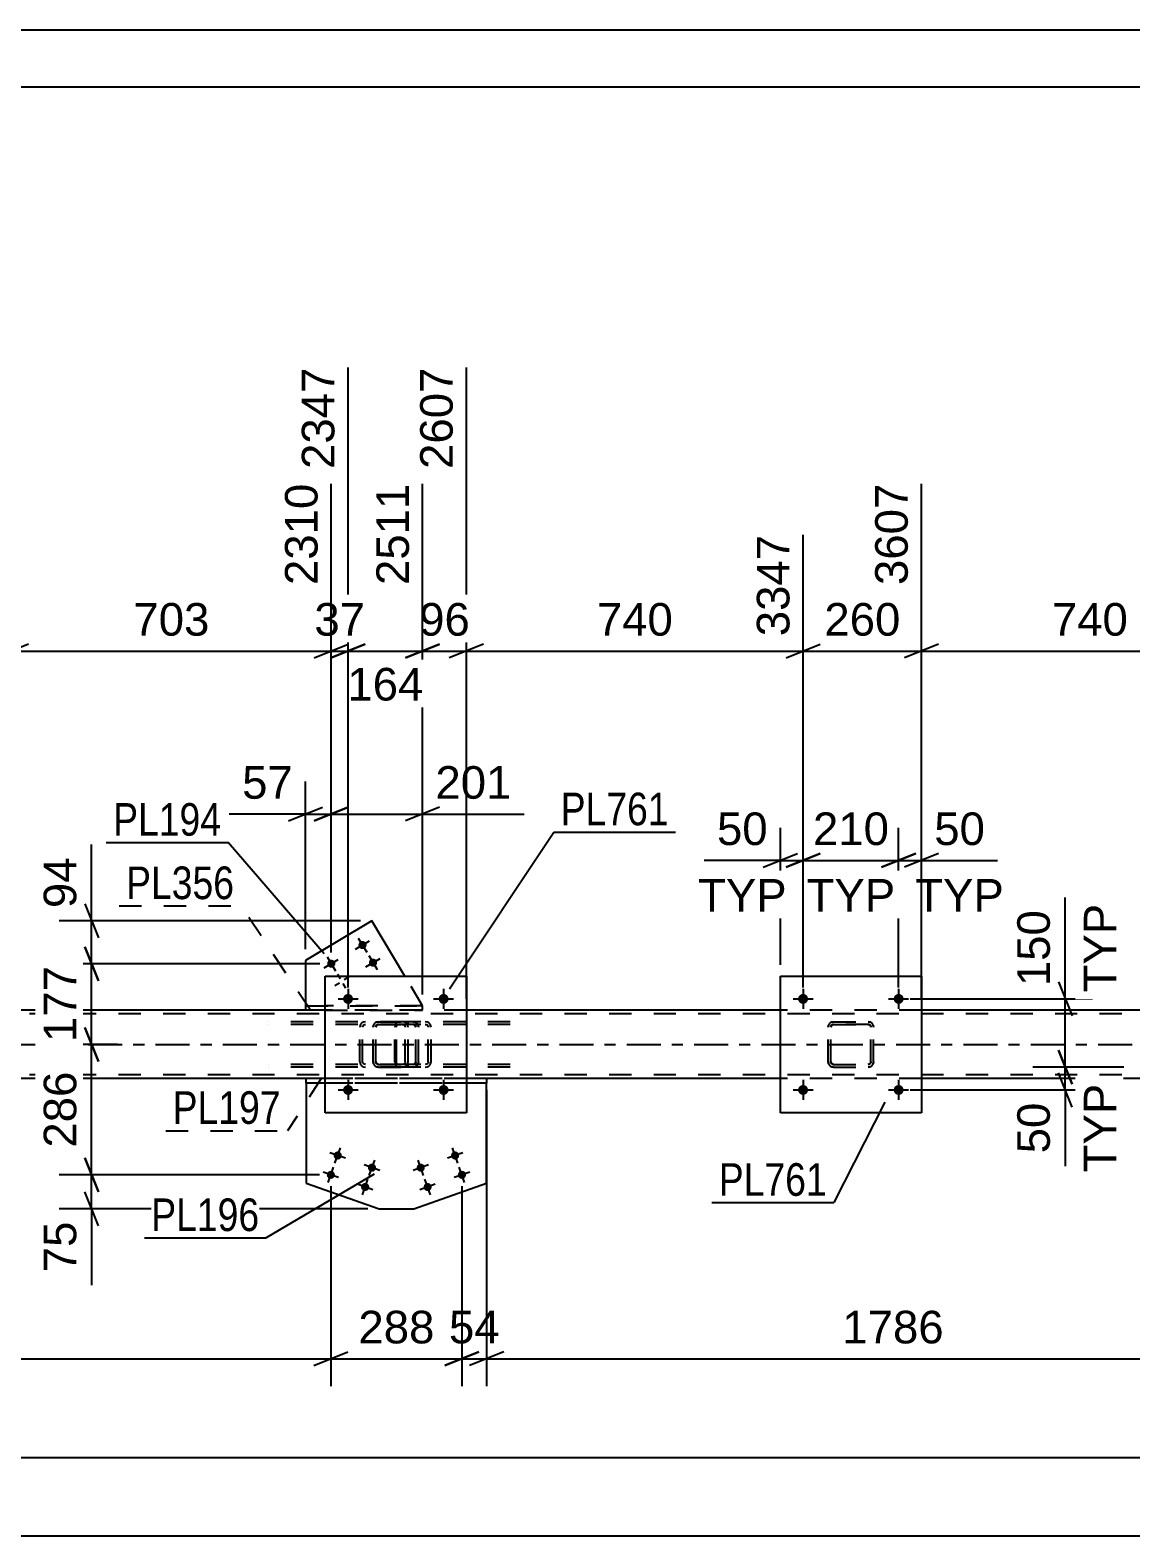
# Model space of a CAD drawing. Header units: millimetres. Extents: x 0 to 1189, y 0 to 841.
# Drawn here: x 193 to 289.7, y 708.7 to 841 of the extents above; entities that cross this region are included whole.
import ezdxf

# ---------------------------------------------------------------- set-up
doc = ezdxf.new("R2010")
doc.units = ezdxf.units.MM
doc.linetypes.add('DXK_LINE_DOT2', pattern=[3.9198, 1.9599, -1.9599])
doc.linetypes.add('DXK_LINE_DOT3', pattern=[5.9187, 2.979, -0.9799, 0.9799, -0.9799])
doc.styles.add('Arial', font='ARIAL.TTF', dxfattribs={"height": 0.2})
doc.styles.add('Arial Narrow', font='ARIALN.TTF', dxfattribs={"height": 0.2})

# ---------------------------------------------------------------- blocks, each defined once
blk = doc.blocks.new('Unknown-203770571-1117')
at = {"color": 5, "linetype": 'Continuous'}
for p, q in [((1189, 841), (0, 841)), ((1184, 836), (5, 836))]:
    blk.add_line(p, q, dxfattribs=at)
blk = doc.blocks.new('Part-203770571-5156 - 5147')
at = {"color": 2, "linetype": 'Continuous'}
for p, q in [((217.25, 748.47), (217.25, 739.69)), ((233.11, 739.69), (233.11, 748.47)), ((217.25, 739.69), (223.66, 737.42)), ((226.7, 737.42), (233.11, 739.69)), ((223.66, 737.42), (226.7, 737.42))]:
    blk.add_line(p, q, dxfattribs=at)
at = {"color": 7, "linetype": 'DXK_LINE_DOT2'}
blk.add_line((233.11, 748.47), (217.25, 748.47), dxfattribs=at)
blk = doc.blocks.new('Part-203770571-5161 - 5147')
at = {"color": 2, "linetype": 'Continuous'}
for p, q in [((217.25, 748.47), (217.25, 748.87)), ((218.93, 748.87), (217.25, 748.87)), ((218.93, 748.47), (217.25, 748.47)), ((233.11, 748.87), (231.33, 748.87)), ((233.11, 748.47), (231.33, 748.47)), ((233.11, 748.87), (233.11, 748.47))]:
    blk.add_line(p, q, dxfattribs=at)
at = {"color": 7, "linetype": 'DXK_LINE_DOT2'}
for p, q in [((231.33, 748.87), (218.93, 748.87)), ((231.33, 748.47), (218.93, 748.47))]:
    blk.add_line(p, q, dxfattribs=at)
blk = doc.blocks.new('Bolt-203770571-5162 - 5147')
at = {"linetype": 'Continuous'}
for points in [[(219.68, 742.23, -1), (220.36, 741.99, -1)], [(222.69, 741.16, -1), (223.37, 740.92, -1)], [(219.08, 740.53, -1), (219.75, 740.29, -1)], [(222.09, 739.46, -1), (222.77, 739.22, -1)]]:
    blk.add_hatch(color=1, dxfattribs=at).paths.add_polyline_path(points)
at = {"color": 1, "linetype": 'Continuous'}
for p, q in [((220.7, 741.87), (219.34, 742.35)), ((219.78, 741.43), (220.26, 742.78)), ((219.17, 739.73), (219.66, 741.09)), ((223.71, 740.8), (222.35, 741.28)), ((222.79, 740.36), (223.27, 741.71)), ((220.09, 740.17), (218.74, 740.65)), ((222.19, 738.66), (222.67, 740.02)), ((223.11, 739.1), (221.75, 739.58))]:
    blk.add_line(p, q, dxfattribs=at)
blk = doc.blocks.new('Part-203770571-5163 - 5147')
at = {"color": 7, "linetype": 'DXK_LINE_DOT2'}
for p, q in [((225.7, 753.87), (213.93, 753.87)), ((225.7, 753.63), (213.93, 753.63)), ((222, 753.57), (221.96, 753.39)), ((221.96, 750.35), (221.96, 753.39)), ((222.21, 753.39), (222.23, 753.48)), ((222.21, 750.35), (222.21, 753.39)), ((222.23, 753.48), (222.29, 753.56)), ((222.47, 753.87), (222.27, 753.83)), ((222.29, 753.56), (222.37, 753.61)), ((222.37, 753.61), (222.47, 753.63)), ((225.9, 753.83), (225.7, 753.87)), ((225.7, 753.63), (225.8, 753.61)), ((225.8, 753.61), (225.88, 753.56)), ((225.88, 753.56), (225.94, 753.48)), ((225.94, 753.48), (225.96, 753.39)), ((225.96, 750.35), (225.96, 753.39)), ((226.21, 753.39), (226.18, 753.57)), ((226.21, 750.35), (226.21, 753.39)), ((221.96, 750.35), (222, 750.17)), ((222.23, 750.26), (222.21, 750.35)), ((222.29, 750.18), (222.23, 750.26)), ((225.94, 750.26), (225.88, 750.18)), ((225.96, 750.35), (225.94, 750.26)), ((226.18, 750.17), (226.21, 750.35)), ((225.7, 750.11), (213.93, 750.11)), ((225.7, 749.87), (213.93, 749.87)), ((222.27, 749.91), (222.47, 749.87)), ((222.37, 750.13), (222.29, 750.18)), ((222.47, 750.11), (222.37, 750.13)), ((225.8, 750.13), (225.7, 750.11)), ((225.7, 749.87), (225.9, 749.91)), ((225.88, 750.18), (225.8, 750.13))]:
    blk.add_line(p, q, dxfattribs=at)
for centre, start, end in [((222.45, 753.37), 110.7583, 155.68), ((225.72, 753.37), 24.32, 69.2417), ((222.45, 750.37), 204.32, 249.2417), ((225.72, 750.37), 290.7583, 335.68)]:
    blk.add_arc(centre, 0.496, start, end, dxfattribs=at)
blk = doc.blocks.new('Part-203770571-5424 - 5147')
at = {"color": 7, "linetype": 'DXK_LINE_DOT2'}
for p, q in [((263.13, 753.39), (263.17, 753.57)), ((263.17, 753.57), (263.13, 753.39)), ((263.13, 750.35), (263.13, 753.39)), ((263.37, 753.39), (263.39, 753.48)), ((263.39, 753.48), (263.37, 753.39)), ((263.37, 750.35), (263.37, 753.39)), ((263.39, 753.48), (263.44, 753.56)), ((263.44, 753.56), (263.39, 753.48)), ((263.43, 753.83), (263.61, 753.87)), ((263.61, 753.87), (263.43, 753.83)), ((263.44, 753.56), (263.52, 753.61)), ((263.52, 753.61), (263.44, 753.56)), ((263.52, 753.61), (263.61, 753.63)), ((263.61, 753.63), (263.52, 753.61)), ((263.61, 753.87), (266.65, 753.87)), ((263.61, 753.87), (263.61, 753.87)), ((263.61, 753.87), (266.65, 753.87)), ((263.61, 753.63), (266.65, 753.63)), ((263.61, 753.63), (263.61, 753.63)), ((266.65, 753.63), (263.61, 753.63)), ((266.65, 753.87), (266.65, 753.87)), ((266.65, 753.87), (266.84, 753.83)), ((266.84, 753.83), (266.65, 753.87)), ((266.65, 753.63), (266.65, 753.63)), ((266.65, 753.63), (266.74, 753.61)), ((266.74, 753.61), (266.65, 753.63)), ((266.74, 753.61), (266.82, 753.56)), ((266.82, 753.56), (266.74, 753.61)), ((266.82, 753.56), (266.87, 753.48)), ((266.87, 753.48), (266.82, 753.56)), ((266.87, 753.48), (266.89, 753.39)), ((266.89, 753.39), (266.87, 753.48)), ((266.89, 750.35), (266.89, 753.39)), ((267.09, 753.57), (267.13, 753.39)), ((267.13, 753.39), (267.09, 753.57)), ((267.13, 750.35), (267.13, 753.39)), ((263.17, 750.17), (263.13, 750.35)), ((263.13, 750.35), (263.17, 750.16)), ((263.39, 750.26), (263.37, 750.35)), ((263.37, 750.35), (263.39, 750.26)), ((263.44, 750.18), (263.39, 750.26)), ((263.39, 750.26), (263.44, 750.18)), ((266.87, 750.26), (266.82, 750.18)), ((266.82, 750.18), (266.87, 750.26)), ((266.89, 750.35), (266.87, 750.26)), ((266.87, 750.26), (266.89, 750.35)), ((267.13, 750.35), (267.09, 750.17)), ((267.09, 750.16), (267.13, 750.35)), ((263.61, 749.87), (263.43, 749.91)), ((263.43, 749.9), (263.61, 749.87)), ((263.52, 750.13), (263.44, 750.18)), ((263.44, 750.18), (263.52, 750.13)), ((263.61, 750.11), (263.52, 750.13)), ((263.52, 750.13), (263.61, 750.11)), ((263.61, 750.11), (266.65, 750.11)), ((263.61, 750.11), (263.61, 750.11)), ((263.61, 750.11), (266.65, 750.11)), ((263.61, 749.87), (266.65, 749.87)), ((263.61, 749.87), (263.61, 749.87)), ((263.61, 749.87), (266.65, 749.87)), ((266.74, 750.13), (266.65, 750.11)), ((266.65, 750.11), (266.74, 750.13)), ((266.65, 750.11), (266.65, 750.11)), ((266.84, 749.91), (266.65, 749.87)), ((266.65, 749.87), (266.84, 749.9)), ((266.65, 749.87), (266.65, 749.87)), ((266.82, 750.18), (266.74, 750.13)), ((266.74, 750.13), (266.82, 750.18))]:
    blk.add_line(p, q, dxfattribs=at)
at = {"color": 7, "linetype": 'DXK_LINE_DOT3'}
blk.add_line((265.13, 751.87), (265.13, 751.87), dxfattribs=at)
at = {"color": 7, "linetype": 'DXK_LINE_DOT2'}
for centre, start, end in [((263.61, 753.39), 112.5, 157.5), ((263.61, 753.39), 112.5, 157.5), ((266.65, 753.39), 22.5, 67.5), ((266.65, 753.39), 22.5, 67.5), ((263.61, 750.35), 202.5, 247.5), ((263.61, 750.35), 202.5, 247.5), ((266.65, 750.35), 292.5, 337.5), ((266.65, 750.35), 292.5, 337.5)]:
    blk.add_arc(centre, 0.48, start, end, dxfattribs=at)
blk = doc.blocks.new('Part-203770571-5205 - 5147')
at = {"color": 2, "linetype": 'Continuous'}
for p, q in [((223.03, 762.73), (217.19, 759.24)), ((225.93, 757.87), (223.03, 762.73)), ((217.19, 759.24), (217.19, 755.27))]:
    blk.add_line(p, q, dxfattribs=at)
at = {"color": 7, "linetype": 'DXK_LINE_DOT2'}
for p, q in [((227.48, 755.27), (225.93, 757.87)), ((217.19, 755.27), (227.48, 755.27))]:
    blk.add_line(p, q, dxfattribs=at)
blk = doc.blocks.new('Bolt-203770571-5331 - 5147')
at = {"linetype": 'Continuous'}
for points in [[(221.37, 755.87, -1), (220.49, 755.87, -1)], [(229.77, 755.87, -1), (228.89, 755.87, -1)]]:
    blk.add_hatch(color=1, dxfattribs=at).paths.add_polyline_path(points)
at = {"color": 1, "linetype": 'Continuous'}
for p, q in [((220.05, 755.87), (221.81, 755.87)), ((220.93, 756.75), (220.93, 754.99)), ((228.45, 755.87), (230.21, 755.87)), ((229.33, 756.75), (229.33, 754.99))]:
    blk.add_line(p, q, dxfattribs=at)
blk = doc.blocks.new('Part-203770571-5346 - 5147')
at = {"color": 2, "linetype": 'Continuous'}
for p, q in [((217.19, 755.27), (217.19, 754.87)), ((217.19, 755.27), (218.93, 755.27)), ((218.93, 754.87), (217.19, 754.87))]:
    blk.add_line(p, q, dxfattribs=at)
at = {"color": 7, "linetype": 'DXK_LINE_DOT2'}
for p, q in [((227.48, 755.27), (218.93, 755.27)), ((218.93, 754.87), (227.48, 754.87)), ((227.48, 754.87), (227.48, 755.27))]:
    blk.add_line(p, q, dxfattribs=at)
blk = doc.blocks.new('Part-203770571-5360 - 5147')
at = {"color": 7, "linetype": 'DXK_LINE_DOT2'}
for p, q in [((225.07, 753.57), (225.05, 753.39)), ((225.05, 750.35), (225.05, 753.39)), ((225.13, 753.73), (225.07, 753.57)), ((225.21, 753.83), (225.13, 753.73)), ((225.18, 753.39), (225.19, 753.48)), ((225.18, 750.35), (225.18, 753.39)), ((225.19, 753.48), (225.22, 753.56)), ((225.32, 753.87), (225.21, 753.83)), ((225.22, 753.56), (225.27, 753.61)), ((225.27, 753.61), (225.32, 753.63)), ((235.17, 753.87), (225.32, 753.87)), ((235.17, 753.63), (225.32, 753.63)), ((226.21, 753.63), (226.21, 753.87)), ((227.92, 753.83), (227.72, 753.87)), ((227.72, 753.63), (227.82, 753.61)), ((227.82, 753.61), (227.9, 753.56)), ((227.9, 753.56), (227.96, 753.48)), ((227.96, 753.48), (227.98, 753.39)), ((227.98, 750.35), (227.98, 753.39)), ((228.23, 753.39), (228.19, 753.57)), ((228.23, 750.35), (228.23, 753.39)), ((225.05, 750.35), (225.07, 750.17)), ((225.19, 750.26), (225.18, 750.35)), ((225.22, 750.18), (225.19, 750.26)), ((227.96, 750.26), (227.9, 750.18)), ((227.98, 750.35), (227.96, 750.26)), ((228.19, 750.17), (228.23, 750.35)), ((225.07, 750.17), (225.13, 750.01)), ((225.13, 750.01), (225.21, 749.91)), ((225.21, 749.91), (225.32, 749.87)), ((225.27, 750.13), (225.22, 750.18)), ((225.32, 750.11), (225.27, 750.13)), ((235.17, 750.11), (225.32, 750.11)), ((235.17, 749.87), (225.32, 749.87)), ((226.21, 749.87), (226.21, 750.11)), ((227.82, 750.13), (227.72, 750.11)), ((227.72, 749.87), (227.92, 749.91)), ((227.9, 750.18), (227.82, 750.13))]:
    blk.add_line(p, q, dxfattribs=at)
for centre, start, end in [((227.74, 753.37), 23.8951, 68.8487), ((227.74, 750.37), 291.1513, 336.1049)]:
    blk.add_arc(centre, 0.492, start, end, dxfattribs=at)
blk = doc.blocks.new('Bolt-203770571-5364 - 5147')
at = {"linetype": 'Continuous'}
for points in [[(222.51, 760.79, -1), (221.89, 760.42, -1)], [(219.76, 759.15, -1), (219.14, 758.78, -1)], [(223.43, 759.24, -1), (222.81, 758.87, -1)]]:
    blk.add_hatch(color=1, dxfattribs=at).paths.add_polyline_path(points)
at = {"color": 1, "linetype": 'Continuous'}
for p, q in [((221.58, 760.23), (222.82, 760.97)), ((221.83, 761.22), (222.57, 759.99)), ((219.08, 759.58), (219.82, 758.34)), ((222.75, 759.68), (223.49, 758.44)), ((218.83, 758.59), (220.07, 759.33)), ((222.5, 758.69), (223.74, 759.43)), ((219.76, 757.05), (220.17, 757.29)), ((220.01, 758.04), (220.25, 757.62)), ((220.74, 756.8), (220.5, 757.21)), ((220.99, 757.79), (220.58, 757.54))]:
    blk.add_line(p, q, dxfattribs=at)
blk = doc.blocks.new('Bolt-203770571-5367 - 5147')
at = {"linetype": 'Continuous'}
for points in [[(261.37, 747.87, -1), (260.49, 747.87, -1)], [(269.77, 747.87, -1), (268.89, 747.87, -1)]]:
    blk.add_hatch(color=1, dxfattribs=at).paths.add_polyline_path(points)
at = {"color": 1, "linetype": 'Continuous'}
for p, q in [((260.05, 747.87), (261.81, 747.87)), ((260.93, 748.75), (260.93, 746.99)), ((268.45, 747.87), (270.21, 747.87)), ((269.33, 748.75), (269.33, 746.99))]:
    blk.add_line(p, q, dxfattribs=at)
blk = doc.blocks.new('Bolt-203770571-5368 - 5147')
at = {"linetype": 'Continuous'}
for points in [[(261.37, 755.87, -1), (260.49, 755.87, -1)], [(269.77, 755.87, -1), (268.89, 755.87, -1)]]:
    blk.add_hatch(color=1, dxfattribs=at).paths.add_polyline_path(points)
at = {"color": 1, "linetype": 'Continuous'}
for p, q in [((260.05, 755.87), (261.81, 755.87)), ((260.93, 756.75), (260.93, 754.99)), ((268.45, 755.87), (270.21, 755.87)), ((269.33, 756.75), (269.33, 754.99))]:
    blk.add_line(p, q, dxfattribs=at)
blk = doc.blocks.new('Bolt-203770571-5369 - 5147')
at = {"linetype": 'Continuous'}
for points in [[(221.37, 747.87, -1), (220.49, 747.87, -1)], [(229.77, 747.87, -1), (228.89, 747.87, -1)]]:
    blk.add_hatch(color=1, dxfattribs=at).paths.add_polyline_path(points)
at = {"color": 1, "linetype": 'Continuous'}
for p, q in [((220.05, 747.87), (221.81, 747.87)), ((220.93, 748.75), (220.93, 746.99)), ((228.45, 747.87), (230.21, 747.87)), ((229.33, 748.75), (229.33, 746.99))]:
    blk.add_line(p, q, dxfattribs=at)
blk = doc.blocks.new('Part-203770571-5416 - 5147')
at = {"color": 7, "linetype": 'DXK_LINE_DOT2'}
for p, q in [((759.33, 754.55), (127.06, 754.55)), ((231.33, 754.87), (217.19, 754.87)), ((271.33, 754.87), (258.93, 754.87)), ((759.33, 749.19), (127.06, 749.19)), ((233.11, 748.87), (217.25, 748.87)), ((271.33, 748.87), (258.93, 748.87))]:
    blk.add_line(p, q, dxfattribs=at)
at = {"color": 2, "linetype": 'Continuous'}
for p, q in [((217.19, 754.87), (191.33, 754.87)), ((258.93, 754.87), (231.33, 754.87)), ((298.93, 754.87), (271.33, 754.87)), ((217.25, 748.87), (191.33, 748.87)), ((258.93, 748.87), (233.11, 748.87)), ((298.93, 748.87), (271.33, 748.87))]:
    blk.add_line(p, q, dxfattribs=at)
at = {"color": 7, "linetype": 'DXK_LINE_DOT3'}
blk.add_line((127.06, 751.87), (759.33, 751.87), dxfattribs=at)
blk = doc.blocks.new('Part-203770571-5429 - 5147')
at = {"color": 2, "linetype": 'Continuous'}
for p, q in [((258.93, 745.87), (258.93, 757.87)), ((258.93, 757.87), (271.33, 757.87)), ((271.33, 757.87), (271.33, 745.87)), ((271.33, 745.87), (258.93, 745.87))]:
    blk.add_line(p, q, dxfattribs=at)
blk = doc.blocks.new('Part-203770571-5430 - 5147')
at = {"color": 7, "linetype": 'DXK_LINE_DOT2'}
for p, q in [((223.13, 753.39), (223.17, 753.57)), ((223.17, 753.57), (223.13, 753.39)), ((223.13, 750.35), (223.13, 753.39)), ((223.37, 753.39), (223.39, 753.48)), ((223.39, 753.48), (223.37, 753.39)), ((223.37, 750.35), (223.37, 753.39)), ((223.39, 753.48), (223.44, 753.56)), ((223.44, 753.56), (223.39, 753.48)), ((223.43, 753.83), (223.61, 753.87)), ((223.61, 753.87), (223.43, 753.83)), ((223.44, 753.56), (223.52, 753.61)), ((223.52, 753.61), (223.44, 753.56)), ((223.52, 753.61), (223.61, 753.63)), ((223.61, 753.63), (223.52, 753.61)), ((223.61, 753.87), (226.65, 753.87)), ((223.61, 753.87), (223.61, 753.87)), ((223.61, 753.87), (226.65, 753.87)), ((223.61, 753.63), (226.65, 753.63)), ((223.61, 753.63), (223.61, 753.63)), ((226.65, 753.63), (223.61, 753.63)), ((226.65, 753.87), (226.65, 753.87)), ((226.65, 753.87), (226.84, 753.83)), ((226.84, 753.83), (226.65, 753.87)), ((226.65, 753.63), (226.65, 753.63)), ((226.65, 753.63), (226.74, 753.61)), ((226.74, 753.61), (226.65, 753.63)), ((226.74, 753.61), (226.82, 753.56)), ((226.82, 753.56), (226.74, 753.61)), ((226.82, 753.56), (226.87, 753.48)), ((226.87, 753.48), (226.82, 753.56)), ((226.87, 753.48), (226.89, 753.39)), ((226.89, 753.39), (226.87, 753.48)), ((226.89, 750.35), (226.89, 753.39)), ((227.1, 753.57), (227.13, 753.39)), ((227.13, 753.39), (227.1, 753.57)), ((227.13, 750.35), (227.13, 753.39)), ((223.17, 750.17), (223.13, 750.35)), ((223.13, 750.35), (223.17, 750.16)), ((223.39, 750.26), (223.37, 750.35)), ((223.37, 750.35), (223.39, 750.26)), ((223.44, 750.18), (223.39, 750.26)), ((223.39, 750.26), (223.44, 750.18)), ((226.87, 750.26), (226.82, 750.18)), ((226.82, 750.18), (226.87, 750.26)), ((226.89, 750.35), (226.87, 750.26)), ((226.87, 750.26), (226.89, 750.35)), ((227.13, 750.35), (227.1, 750.17)), ((227.1, 750.16), (227.13, 750.35)), ((223.61, 749.87), (223.43, 749.91)), ((223.43, 749.9), (223.61, 749.87)), ((223.52, 750.13), (223.44, 750.18)), ((223.44, 750.18), (223.52, 750.13)), ((223.61, 750.11), (223.52, 750.13)), ((223.52, 750.13), (223.61, 750.11)), ((223.61, 750.11), (226.65, 750.11)), ((223.61, 750.11), (223.61, 750.11)), ((223.61, 750.11), (226.65, 750.11)), ((223.61, 749.87), (226.65, 749.87)), ((223.61, 749.87), (223.61, 749.87)), ((223.61, 749.87), (226.65, 749.87)), ((226.74, 750.13), (226.65, 750.11)), ((226.65, 750.11), (226.74, 750.13)), ((226.65, 750.11), (226.65, 750.11)), ((226.84, 749.91), (226.65, 749.87)), ((226.65, 749.87), (226.84, 749.9)), ((226.65, 749.87), (226.65, 749.87)), ((226.82, 750.18), (226.74, 750.13)), ((226.74, 750.13), (226.82, 750.18))]:
    blk.add_line(p, q, dxfattribs=at)
at = {"color": 7, "linetype": 'DXK_LINE_DOT3'}
blk.add_line((225.13, 751.87), (225.13, 751.87), dxfattribs=at)
at = {"color": 7, "linetype": 'DXK_LINE_DOT2'}
for centre, start, end in [((223.61, 753.39), 112.5, 157.5), ((223.61, 753.39), 112.5, 157.5), ((226.65, 753.39), 22.5, 67.5), ((226.65, 753.39), 22.5, 67.5), ((223.61, 750.35), 202.5, 247.5), ((223.61, 750.35), 202.5, 247.5), ((226.65, 750.35), 292.5, 337.5), ((226.65, 750.35), 292.5, 337.5)]:
    blk.add_arc(centre, 0.48, start, end, dxfattribs=at)
blk = doc.blocks.new('Part-203770571-5435 - 5147')
at = {"color": 2, "linetype": 'Continuous'}
for p, q in [((218.93, 745.87), (218.93, 757.87)), ((218.93, 757.87), (231.33, 757.87)), ((231.33, 757.87), (231.33, 745.87)), ((231.33, 745.87), (218.93, 745.87))]:
    blk.add_line(p, q, dxfattribs=at)
blk = doc.blocks.new('Bolt-203770571-5442 - 5147')
at = {"linetype": 'Continuous'}
for points in [[(230, 741.99, -1), (230.68, 742.23, -1)], [(226.98, 740.92, -1), (227.66, 741.16, -1)], [(227.59, 739.22, -1), (228.26, 739.46, -1)], [(230.6, 740.29, -1), (231.28, 740.53, -1)]]:
    blk.add_hatch(color=1, dxfattribs=at).paths.add_polyline_path(points)
at = {"color": 1, "linetype": 'Continuous'}
for p, q in [((231.02, 742.35), (229.66, 741.87)), ((230.58, 741.43), (230.1, 742.78)), ((228, 741.28), (226.64, 740.8)), ((227.56, 740.36), (227.08, 741.71)), ((231.18, 739.73), (230.7, 741.09)), ((228.17, 738.66), (227.68, 740.02)), ((231.62, 740.65), (230.26, 740.17)), ((228.6, 739.58), (227.25, 739.1))]:
    blk.add_line(p, q, dxfattribs=at)
blk = doc.blocks.new('StraightDimension-203770571-22085 - 5147')
at = {"color": 7, "linetype": 'Continuous'}
for p, q in [((271.33, 755.87), (271.33, 801.14)), ((260.93, 756.87), (260.93, 796.64)), ((259.43, 785.84), (262.43, 787.04)), ((260.93, 786.44), (271.33, 786.44)), ((272.83, 787.04), (269.83, 785.84))]:
    blk.add_line(p, q, dxfattribs=at)
at = {"color": 0}
blk.add_wipeout([(270.07, 787.19), (270.07, 791.39), (262.2, 791.39), (262.2, 787.19)], dxfattribs=at)
at = {"color": 3, "style": 'Arial'}
blk.add_text('260', height=2.865, dxfattribs=at).set_placement((262.8, 787.79))
at = {"color": 0, "linetype": 'Continuous'}
blk.add_wipeout([(270.73, 801.74), (266.53, 801.74), (266.53, 791.64), (270.73, 791.64)], dxfattribs=at)
at = {"color": 3, "linetype": 'Continuous', "style": 'Arial'}
blk.add_text('3607', height=2.865, rotation=90.0002, dxfattribs=at).set_placement((270.13, 792.24))
blk = doc.blocks.new('StraightDimension-203770571-39127 - 5147')
at = {"color": 7, "linetype": 'Continuous'}
for p, q in [((233.11, 747.87), (233.11, 721.85)), ((230.94, 739.41), (230.94, 721.85)), ((229.44, 723.65), (232.44, 724.85)), ((230.94, 724.25), (233.11, 724.25)), ((234.61, 724.85), (231.61, 723.65))]:
    blk.add_line(p, q, dxfattribs=at)
at = {"color": 0}
blk.add_wipeout([(234.85, 725), (234.85, 729.2), (229.2, 729.2), (229.2, 725)], dxfattribs=at)
at = {"color": 3, "style": 'Arial'}
blk.add_text('54', height=2.865, dxfattribs=at).set_placement((229.8, 725.6))
blk = doc.blocks.new('StraightDimension-203770571-22086 - 5147')
at = {"color": 7, "linetype": 'Continuous'}
for p, q in [((231.33, 755.87), (231.33, 811.34)), ((260.93, 756.87), (260.93, 796.64)), ((232.83, 787.04), (229.83, 785.84)), ((231.33, 786.44), (260.93, 786.44)), ((259.43, 785.84), (262.43, 787.04))]:
    blk.add_line(p, q, dxfattribs=at)
at = {"color": 0}
blk.add_wipeout([(250.07, 787.19), (250.07, 791.39), (242.2, 791.39), (242.2, 787.19)], dxfattribs=at)
at = {"color": 3, "style": 'Arial'}
blk.add_text('740', height=2.865, dxfattribs=at).set_placement((242.8, 787.79))
at = {"color": 0, "linetype": 'Continuous'}
blk.add_wipeout([(260.33, 797.24), (256.13, 797.24), (256.13, 787.14), (260.33, 787.14)], dxfattribs=at)
at = {"color": 3, "linetype": 'Continuous', "style": 'Arial'}
blk.add_text('3347', height=2.865, rotation=90.0002, dxfattribs=at).set_placement((259.73, 787.74))
blk = doc.blocks.new('StraightDimension-203770571-39621 - 5147')
at = {"color": 7, "linetype": 'Continuous'}
for p, q in [((197.79, 753.37), (198.99, 750.37)), ((200.66, 751.87), (195.54, 751.87)), ((198.39, 740.41), (198.39, 751.87)), ((198.99, 738.91), (197.79, 741.91)), ((218.42, 740.41), (195.54, 740.41))]:
    blk.add_line(p, q, dxfattribs=at)
at = {"color": 0}
blk.add_wipeout([(197.64, 750.07), (193.44, 750.07), (193.44, 742.2), (197.64, 742.2)], dxfattribs=at)
at = {"color": 3, "style": 'Arial'}
blk.add_text('286', height=2.865, rotation=90.0002, dxfattribs=at).set_placement((197.04, 742.8))
blk = doc.blocks.new('StraightDimension-203770571-5820 - 5147')
at = {"color": 7, "linetype": 'Continuous'}
for p, q in [((283.97, 755.87), (283.97, 764.79)), ((283.97, 755.87), (283.97, 764.79)), ((283.37, 757.37), (284.57, 754.37)), ((270.33, 755.87), (286.37, 755.87)), ((283.97, 749.87), (283.97, 755.87)), ((284.57, 748.37), (283.37, 751.37)), ((289.13, 749.87), (281.12, 749.87))]:
    blk.add_line(p, q, dxfattribs=at)
at = {"color": 0, "linetype": 'Continuous'}
blk.add_wipeout([(289.07, 764.82), (284.87, 764.82), (284.87, 755.84), (289.07, 755.84)], dxfattribs=at)
at = {"color": 0}
blk.add_wipeout([(283.22, 764.26), (279.02, 764.26), (279.02, 756.39), (283.22, 756.39)], dxfattribs=at)
at = {"color": 3, "style": 'Arial'}
blk.add_text('150', height=2.865, rotation=90.0002, dxfattribs=at).set_placement((282.62, 756.99))
at = {"color": 3, "linetype": 'Continuous', "style": 'Arial'}
blk.add_text('TYP', height=2.865, rotation=90.0002, dxfattribs=at).set_placement((288.47, 756.44))
blk = doc.blocks.new('StraightDimension-203770571-5860 - 5147')
at = {"color": 7, "linetype": 'Continuous'}
for p, q in [((269.33, 756.87), (269.33, 770.89)), ((271.33, 758.87), (271.33, 770.89)), ((267.83, 767.44), (270.83, 768.64)), ((269.33, 768.04), (271.33, 768.04)), ((272.83, 768.64), (269.83, 767.44)), ((271.33, 768.04), (278.03, 768.04)), ((271.33, 768.04), (278.03, 768.04))]:
    blk.add_line(p, q, dxfattribs=at)
at = {"color": 0}
blk.add_wipeout([(277.5, 768.79), (277.5, 772.99), (271.86, 772.99), (271.86, 768.79)], dxfattribs=at)
at = {"color": 0, "linetype": 'Continuous'}
blk.add_wipeout([(279.17, 762.94), (279.17, 767.14), (270.19, 767.14), (270.19, 762.94)], dxfattribs=at)
at = {"color": 3, "style": 'Arial'}
blk.add_text('50', height=2.865, dxfattribs=at).set_placement((272.46, 769.39))
at = {"color": 3, "linetype": 'Continuous', "style": 'Arial'}
blk.add_text('TYP', height=2.865, dxfattribs=at).set_placement((270.79, 763.54))
blk = doc.blocks.new('StraightDimension-203770571-5844 - 5147')
at = {"color": 7, "linetype": 'Continuous'}
for p, q in [((260.93, 756.87), (260.93, 770.89)), ((269.33, 756.87), (269.33, 770.89)), ((259.43, 767.44), (262.43, 768.64)), ((260.93, 768.04), (269.33, 768.04)), ((270.83, 768.64), (267.83, 767.44))]:
    blk.add_line(p, q, dxfattribs=at)
at = {"color": 0}
blk.add_wipeout([(269.07, 768.79), (269.07, 772.99), (261.2, 772.99), (261.2, 768.79)], dxfattribs=at)
at = {"color": 0, "linetype": 'Continuous'}
blk.add_wipeout([(269.62, 762.94), (269.62, 767.14), (260.64, 767.14), (260.64, 762.94)], dxfattribs=at)
at = {"color": 3, "style": 'Arial'}
blk.add_text('210', height=2.865, dxfattribs=at).set_placement((261.8, 769.39))
at = {"color": 3, "linetype": 'Continuous', "style": 'Arial'}
blk.add_text('TYP', height=2.865, dxfattribs=at).set_placement((261.24, 763.54))
blk = doc.blocks.new('StraightDimension-203770571-5693 - 5147')
at = {"color": 7, "linetype": 'Continuous'}
for p, q in [((219.45, 759.96), (219.45, 774.96)), ((227.48, 756.27), (227.48, 774.96)), ((217.95, 771.51), (220.95, 772.71)), ((219.45, 772.11), (227.48, 772.11)), ((228.98, 772.71), (225.98, 771.51)), ((227.48, 772.11), (236.4, 772.11)), ((227.48, 772.11), (236.4, 772.11))]:
    blk.add_line(p, q, dxfattribs=at)
at = {"color": 0}
blk.add_wipeout([(235.88, 772.86), (235.88, 777.06), (228.01, 777.06), (228.01, 772.86)], dxfattribs=at)
at = {"color": 3, "style": 'Arial'}
blk.add_text('201', height=2.865, dxfattribs=at).set_placement((228.61, 773.46))
blk = doc.blocks.new('StraightDimension-203770571-5701 - 5147')
at = {"color": 7, "linetype": 'Continuous'}
for p, q in [((217.19, 760.24), (217.19, 774.96)), ((219.45, 759.96), (219.45, 774.96)), ((217.19, 772.11), (210.49, 772.11)), ((217.19, 772.11), (210.49, 772.11)), ((215.69, 771.51), (218.69, 772.71)), ((217.19, 772.11), (219.45, 772.11)), ((220.95, 772.71), (217.95, 771.51))]:
    blk.add_line(p, q, dxfattribs=at)
at = {"color": 0}
blk.add_wipeout([(216.66, 772.86), (216.66, 777.06), (211.02, 777.06), (211.02, 772.86)], dxfattribs=at)
at = {"color": 3, "style": 'Arial'}
blk.add_text('57', height=2.865, dxfattribs=at).set_placement((211.62, 773.46))
blk = doc.blocks.new('StraightDimension-203770571-5797 - 5147')
at = {"color": 7, "linetype": 'Continuous'}
for p, q in [((283.37, 751.37), (284.57, 748.37)), ((289.13, 749.87), (281.12, 749.87)), ((284.57, 746.37), (283.37, 749.37)), ((283.97, 747.87), (283.97, 749.87)), ((270.33, 747.87), (286.37, 747.87)), ((283.97, 747.87), (283.97, 741.17)), ((283.97, 747.87), (283.97, 741.17))]:
    blk.add_line(p, q, dxfattribs=at)
at = {"color": 0, "linetype": 'Continuous'}
blk.add_wipeout([(289.07, 749.01), (284.87, 749.01), (284.87, 740.03), (289.07, 740.03)], dxfattribs=at)
at = {"color": 0}
blk.add_wipeout([(283.22, 747.34), (279.02, 747.34), (279.02, 741.7), (283.22, 741.7)], dxfattribs=at)
at = {"color": 3, "linetype": 'Continuous', "style": 'Arial'}
blk.add_text('TYP', height=2.865, rotation=90.0002, dxfattribs=at).set_placement((288.47, 740.63))
at = {"color": 3, "style": 'Arial'}
blk.add_text('50', height=2.865, rotation=90.0002, dxfattribs=at).set_placement((282.62, 742.3))
blk = doc.blocks.new('StraightDimension-203770571-5873 - 5147')
at = {"color": 7, "linetype": 'Continuous'}
for p, q in [((258.93, 758.87), (258.93, 770.89)), ((260.93, 756.87), (260.93, 770.89)), ((258.93, 768.04), (252.23, 768.04)), ((258.93, 768.04), (252.23, 768.04)), ((257.43, 767.44), (260.43, 768.64)), ((258.93, 768.04), (260.93, 768.04)), ((262.43, 768.64), (259.43, 767.44))]:
    blk.add_line(p, q, dxfattribs=at)
at = {"color": 0}
blk.add_wipeout([(258.41, 768.79), (258.41, 772.99), (252.76, 772.99), (252.76, 768.79)], dxfattribs=at)
at = {"color": 0, "linetype": 'Continuous'}
blk.add_wipeout([(260.07, 762.94), (260.07, 767.14), (251.1, 767.14), (251.1, 762.94)], dxfattribs=at)
at = {"color": 3, "style": 'Arial'}
blk.add_text('50', height=2.865, dxfattribs=at).set_placement((253.36, 769.39))
at = {"color": 3, "linetype": 'Continuous', "style": 'Arial'}
blk.add_text('TYP', height=2.865, dxfattribs=at).set_placement((251.7, 763.54))
blk = doc.blocks.new('StraightDimension-203770571-5887 - 5147')
at = {"color": 7, "linetype": 'Continuous'}
blk.add_line((126.26, 715.58), (772.23, 715.58), dxfattribs=at)
blk = doc.blocks.new('StraightDimension-203770571-6618 - 5147')
at = {"color": 7, "linetype": 'Continuous'}
blk.add_line((127.06, 708.68), (771.43, 708.68), dxfattribs=at)
blk = doc.blocks.new('StraightDimension-203770571-39129 - 5147')
at = {"color": 7, "linetype": 'Continuous'}
for p, q in [((148.43, 744.87), (148.43, 721.85)), ((219.42, 739.41), (219.42, 721.85)), ((149.93, 724.85), (146.93, 723.65)), ((148.43, 724.25), (219.42, 724.25)), ((217.92, 723.65), (220.92, 724.85))]:
    blk.add_line(p, q, dxfattribs=at)
at = {"color": 0}
blk.add_wipeout([(188.97, 725), (188.97, 729.2), (178.87, 729.2), (178.87, 725)], dxfattribs=at)
at = {"color": 3, "style": 'Arial'}
blk.add_text('1775', height=2.865, dxfattribs=at).set_placement((179.47, 725.6))
blk = doc.blocks.new('StraightDimension-203770571-22084 - 5147')
at = {"color": 7, "linetype": 'Continuous'}
for p, q in [((271.33, 755.87), (271.33, 801.14)), ((300.93, 756.87), (300.93, 796.64)), ((272.83, 787.04), (269.83, 785.84)), ((271.33, 786.44), (300.93, 786.44)), ((299.43, 785.84), (302.43, 787.04))]:
    blk.add_line(p, q, dxfattribs=at)
at = {"color": 0}
blk.add_wipeout([(290.07, 787.19), (290.07, 791.39), (282.2, 791.39), (282.2, 787.19)], dxfattribs=at)
at = {"color": 3, "style": 'Arial'}
blk.add_text('740', height=2.865, dxfattribs=at).set_placement((282.8, 787.79))
at = {"color": 0, "linetype": 'Continuous'}
blk.add_wipeout([(300.33, 797.24), (296.13, 797.24), (296.13, 787.14), (300.33, 787.14)], dxfattribs=at)
at = {"color": 3, "linetype": 'Continuous', "style": 'Arial'}
blk.add_text('4347', height=2.865, rotation=90.0002, dxfattribs=at).set_placement((299.73, 787.74))
blk = doc.blocks.new('StraightDimension-203770571-22087 - 5147')
at = {"color": 7, "linetype": 'Continuous'}
for p, q in [((231.33, 755.87), (231.33, 811.34)), ((227.48, 756.27), (227.48, 801.14)), ((225.98, 785.84), (228.98, 787.04)), ((227.48, 786.44), (231.33, 786.44)), ((232.83, 787.04), (229.83, 785.84))]:
    blk.add_line(p, q, dxfattribs=at)
at = {"color": 0, "linetype": 'Continuous'}
blk.add_wipeout([(230.73, 811.94), (226.53, 811.94), (226.53, 801.84), (230.73, 801.84)], dxfattribs=at)
at = {"color": 0}
blk.add_wipeout([(232.23, 787.19), (232.23, 791.39), (226.58, 791.39), (226.58, 787.19)], dxfattribs=at)
at = {"color": 3, "linetype": 'Continuous', "style": 'Arial'}
blk.add_text('2607', height=2.865, rotation=90.0002, dxfattribs=at).set_placement((230.13, 802.44))
at = {"color": 3, "style": 'Arial'}
blk.add_text('96', height=2.865, dxfattribs=at).set_placement((227.18, 787.79))
blk = doc.blocks.new('StraightDimension-203770571-22088 - 5147')
at = {"color": 7, "linetype": 'Continuous'}
for p, q in [((220.93, 756.87), (220.93, 811.34)), ((227.48, 756.27), (227.48, 801.14)), ((219.43, 785.84), (222.43, 787.04)), ((220.93, 786.44), (227.48, 786.44)), ((228.98, 787.04), (225.98, 785.84))]:
    blk.add_line(p, q, dxfattribs=at)
at = {"color": 0, "linetype": 'Continuous'}
blk.add_wipeout([(226.88, 801.74), (222.68, 801.74), (222.68, 791.64), (226.88, 791.64)], dxfattribs=at)
at = {"color": 0}
blk.add_wipeout([(228.14, 781.49), (228.14, 785.69), (220.27, 785.69), (220.27, 781.49)], dxfattribs=at)
at = {"color": 3, "linetype": 'Continuous', "style": 'Arial'}
blk.add_text('2511', height=2.865, rotation=90.0002, dxfattribs=at).set_placement((226.28, 792.24))
at = {"color": 3, "style": 'Arial'}
blk.add_text('164', height=2.865, dxfattribs=at).set_placement((220.87, 782.09))
blk = doc.blocks.new('StraightDimension-203770571-22089 - 5147')
at = {"color": 7, "linetype": 'Continuous'}
for p, q in [((220.93, 756.87), (220.93, 811.34)), ((219.45, 759.96), (219.45, 801.14)), ((217.95, 785.84), (220.95, 787.04)), ((222.43, 787.04), (219.43, 785.84)), ((219.45, 786.44), (220.93, 786.44))]:
    blk.add_line(p, q, dxfattribs=at)
at = {"color": 0, "linetype": 'Continuous'}
blk.add_wipeout([(220.33, 811.94), (216.13, 811.94), (216.13, 801.84), (220.33, 801.84)], dxfattribs=at)
at = {"color": 0}
blk.add_wipeout([(223.02, 787.19), (223.02, 791.39), (217.37, 791.39), (217.37, 787.19)], dxfattribs=at)
at = {"color": 3, "linetype": 'Continuous', "style": 'Arial'}
blk.add_text('2347', height=2.865, rotation=90.0002, dxfattribs=at).set_placement((219.73, 802.44))
at = {"color": 3, "style": 'Arial'}
blk.add_text('37', height=2.865, dxfattribs=at).set_placement((217.97, 787.79))
blk = doc.blocks.new('StraightDimension-203770571-22090 - 5147')
at = {"color": 7, "linetype": 'Continuous'}
for p, q in [((191.33, 755.87), (191.33, 801.14)), ((219.45, 759.96), (219.45, 801.14)), ((192.83, 787.04), (189.83, 785.84)), ((191.33, 786.44), (219.45, 786.44)), ((217.95, 785.84), (220.95, 787.04))]:
    blk.add_line(p, q, dxfattribs=at)
at = {"color": 0}
blk.add_wipeout([(209.33, 787.19), (209.33, 791.39), (201.46, 791.39), (201.46, 787.19)], dxfattribs=at)
at = {"color": 3, "style": 'Arial'}
blk.add_text('703', height=2.865, dxfattribs=at).set_placement((202.06, 787.79))
at = {"color": 0, "linetype": 'Continuous'}
blk.add_wipeout([(218.85, 801.74), (214.65, 801.74), (214.65, 791.64), (218.85, 791.64)], dxfattribs=at)
at = {"color": 3, "linetype": 'Continuous', "style": 'Arial'}
blk.add_text('2310', height=2.865, rotation=90.0002, dxfattribs=at).set_placement((218.25, 792.24))
blk = doc.blocks.new('StraightDimension-203770571-39619 - 5147')
at = {"color": 7, "linetype": 'Continuous'}
for p, q in [((198.39, 762.73), (198.39, 769.43)), ((198.39, 762.73), (198.39, 769.43)), ((197.79, 764.23), (198.99, 761.23)), ((222.03, 762.73), (195.54, 762.73)), ((198.39, 758.96), (198.39, 762.73)), ((198.99, 757.46), (197.79, 760.46)), ((218.45, 758.96), (195.54, 758.96))]:
    blk.add_line(p, q, dxfattribs=at)
at = {"color": 0}
blk.add_wipeout([(197.64, 768.9), (193.44, 768.9), (193.44, 763.25), (197.64, 763.25)], dxfattribs=at)
at = {"color": 3, "style": 'Arial'}
blk.add_text('94', height=2.865, rotation=90.0002, dxfattribs=at).set_placement((197.04, 763.85))
blk = doc.blocks.new('StraightDimension-203770571-39126 - 5147')
at = {"color": 7, "linetype": 'Continuous'}
for p, q in [((233.11, 747.87), (233.11, 721.85)), ((304.55, 739.41), (304.55, 721.85)), ((234.61, 724.85), (231.61, 723.65)), ((233.11, 724.25), (304.55, 724.25)), ((303.05, 723.65), (306.05, 724.85))]:
    blk.add_line(p, q, dxfattribs=at)
at = {"color": 0}
blk.add_wipeout([(273.87, 725), (273.87, 729.2), (263.78, 729.2), (263.78, 725)], dxfattribs=at)
at = {"color": 3, "style": 'Arial'}
blk.add_text('1786', height=2.865, dxfattribs=at).set_placement((264.38, 725.6))
blk = doc.blocks.new('StraightDimension-203770571-39128 - 5147')
at = {"color": 7, "linetype": 'Continuous'}
for p, q in [((219.42, 739.41), (219.42, 721.85)), ((230.94, 739.41), (230.94, 721.85)), ((217.92, 723.65), (220.92, 724.85)), ((219.42, 724.25), (230.94, 724.25)), ((232.44, 724.85), (229.44, 723.65))]:
    blk.add_line(p, q, dxfattribs=at)
at = {"color": 0}
blk.add_wipeout([(229.11, 725), (229.11, 729.2), (221.24, 729.2), (221.24, 725)], dxfattribs=at)
at = {"color": 3, "style": 'Arial'}
blk.add_text('288', height=2.865, dxfattribs=at).set_placement((221.84, 725.6))
blk = doc.blocks.new('StraightDimension-203770571-39620 - 5147')
at = {"color": 7, "linetype": 'Continuous'}
for p, q in [((197.79, 760.46), (198.99, 757.46)), ((218.45, 758.96), (195.54, 758.96)), ((198.39, 751.87), (198.39, 758.96)), ((198.99, 750.37), (197.79, 753.37)), ((200.66, 751.87), (195.54, 751.87))]:
    blk.add_line(p, q, dxfattribs=at)
at = {"color": 0}
blk.add_wipeout([(197.64, 759.35), (193.44, 759.35), (193.44, 751.48), (197.64, 751.48)], dxfattribs=at)
at = {"color": 3, "style": 'Arial'}
blk.add_text('177', height=2.865, rotation=90.0002, dxfattribs=at).set_placement((197.04, 752.08))
blk = doc.blocks.new('StraightDimension-203770571-39622 - 5147')
at = {"color": 7, "linetype": 'Continuous'}
for p, q in [((197.79, 741.91), (198.99, 738.91)), ((218.42, 740.41), (195.54, 740.41)), ((198.39, 737.42), (198.39, 740.41)), ((198.99, 735.92), (197.79, 738.92)), ((222.66, 737.42), (195.54, 737.42)), ((198.39, 737.42), (198.39, 730.72)), ((198.39, 737.42), (198.39, 730.72))]:
    blk.add_line(p, q, dxfattribs=at)
at = {"color": 0}
blk.add_wipeout([(197.64, 736.89), (193.44, 736.89), (193.44, 731.25), (197.64, 731.25)], dxfattribs=at)
at = {"color": 3, "style": 'Arial'}
blk.add_text('75', height=2.865, rotation=90.0002, dxfattribs=at).set_placement((197.04, 731.85))
blk = doc.blocks.new('Mark-203770571-5152 - 5147')
at = {"color": 0}
blk.add_wipeout([(213.14, 735.47), (213.14, 738.47), (203.63, 738.47), (203.63, 735.47)], dxfattribs=at)
blk.add_wipeout([(213.14, 735.47), (213.14, 738.47), (203.63, 738.47), (203.63, 735.47)], dxfattribs=at)
at = {"color": 30, "linetype": 'Continuous'}
for p in [(223.23, 740.46), (203.03, 734.87)]:
    blk.add_line(p, (213.74, 734.87), dxfattribs=at)
at = {"color": 3, "style": 'Arial Narrow'}
blk.add_text('PL196', height=2.863, dxfattribs=at).set_placement((203.63, 735.47))
blk = doc.blocks.new('Mark-203770571-5157 - 5147')
at = {"color": 0}
blk.add_wipeout([(215.01, 744.89), (215.01, 747.89), (205.51, 747.89), (205.51, 744.89)], dxfattribs=at)
blk.add_wipeout([(215.01, 744.89), (215.01, 747.89), (205.51, 747.89), (205.51, 744.89)], dxfattribs=at)
at = {"color": 30, "linetype": 'DXK_LINE_DOT2'}
for p in [(218.57, 748.87), (204.91, 744.29)]:
    blk.add_line(p, (215.61, 744.29), dxfattribs=at)
at = {"color": 3, "style": 'Arial Narrow'}
blk.add_text('PL197', height=2.863, dxfattribs=at).set_placement((205.51, 744.89))
blk = doc.blocks.new('Mark-203770571-5201 - 5147')
at = {"color": 0}
blk.add_wipeout([(209.78, 770.21), (209.78, 773.21), (200.28, 773.21), (200.28, 770.21)], dxfattribs=at)
blk.add_wipeout([(209.78, 770.21), (209.78, 773.21), (200.28, 773.21), (200.28, 770.21)], dxfattribs=at)
at = {"color": 30, "linetype": 'Continuous'}
for p in [(199.68, 769.61), (218.84, 759.83)]:
    blk.add_line(p, (210.38, 769.61), dxfattribs=at)
at = {"color": 3, "style": 'Arial Narrow'}
blk.add_text('PL194', height=2.863, dxfattribs=at).set_placement((200.28, 770.21))
blk = doc.blocks.new('Mark-203770571-5342 - 5147')
at = {"color": 0}
blk.add_wipeout([(210.93, 764.64), (210.93, 767.64), (201.42, 767.64), (201.42, 764.64)], dxfattribs=at)
blk.add_wipeout([(210.93, 764.64), (210.93, 767.64), (201.42, 767.64), (201.42, 764.64)], dxfattribs=at)
at = {"color": 30, "linetype": 'DXK_LINE_DOT2'}
for p in [(200.82, 764.04), (217.62, 754.87)]:
    blk.add_line(p, (211.53, 764.04), dxfattribs=at)
at = {"color": 3, "style": 'Arial Narrow'}
blk.add_text('PL356', height=2.863, dxfattribs=at).set_placement((201.42, 764.64))
blk = doc.blocks.new('Mark-203770571-5425 - 5147')
at = {"color": 0}
blk.add_wipeout([(263.02, 738.57), (263.02, 741.57), (253.52, 741.57), (253.52, 738.57)], dxfattribs=at)
blk.add_wipeout([(263.02, 738.57), (263.02, 741.57), (253.52, 741.57), (253.52, 738.57)], dxfattribs=at)
at = {"color": 30, "linetype": 'Continuous'}
for p in [(268.12, 746.81), (252.92, 737.97)]:
    blk.add_line(p, (263.62, 737.97), dxfattribs=at)
at = {"color": 3, "style": 'Arial Narrow'}
blk.add_text('PL761', height=2.863, dxfattribs=at).set_placement((253.52, 738.57))
blk = doc.blocks.new('Mark-203770571-5431 - 5147')
at = {"color": 0}
blk.add_wipeout([(249.12, 771.13), (249.12, 774.13), (239.62, 774.13), (239.62, 771.13)], dxfattribs=at)
blk.add_wipeout([(249.12, 771.13), (249.12, 774.13), (239.62, 774.13), (239.62, 771.13)], dxfattribs=at)
at = {"color": 30, "linetype": 'Continuous'}
for p, q in [((229.84, 756.77), (239.02, 770.53)), ((239.02, 770.53), (249.72, 770.53))]:
    blk.add_line(p, q, dxfattribs=at)
at = {"color": 3, "style": 'Arial Narrow'}
blk.add_text('PL761', height=2.863, dxfattribs=at).set_placement((239.62, 771.13))

msp = doc.modelspace()

# ---------------------------------------------------------------- block references
for name in ['Unknown-203770571-1117', 'Part-203770571-5205 - 5147', 'Bolt-203770571-5364 - 5147', 'Part-203770571-5435 - 5147', 'Part-203770571-5429 - 5147', 'Bolt-203770571-5331 - 5147', 'Bolt-203770571-5368 - 5147', 'Part-203770571-5416 - 5147', 'Part-203770571-5346 - 5147', 'Part-203770571-5163 - 5147', 'Part-203770571-5430 - 5147', 'Part-203770571-5360 - 5147', 'Part-203770571-5424 - 5147', 'Part-203770571-5161 - 5147', 'Part-203770571-5156 - 5147', 'Bolt-203770571-5369 - 5147', 'Bolt-203770571-5367 - 5147', 'Bolt-203770571-5162 - 5147', 'Bolt-203770571-5442 - 5147']:
    msp.add_blockref(name, (0, 0))

# ---------------------------------------------------------------- next in the draw order: block references
for name in ['StraightDimension-203770571-22085 - 5147', 'StraightDimension-203770571-39621 - 5147', 'StraightDimension-203770571-39127 - 5147']:
    msp.add_blockref(name, (0, 0))

# ---------------------------------------------------------------- next in the draw order: block references
for name in ['StraightDimension-203770571-22086 - 5147', 'StraightDimension-203770571-5820 - 5147']:
    msp.add_blockref(name, (0, 0))

# ---------------------------------------------------------------- next in the draw order: block references
for name in ['StraightDimension-203770571-5693 - 5147', 'StraightDimension-203770571-5860 - 5147', 'StraightDimension-203770571-5797 - 5147']:
    msp.add_blockref(name, (0, 0))

# ---------------------------------------------------------------- next in the draw order: block references
for name in ['StraightDimension-203770571-22087 - 5147', 'StraightDimension-203770571-5701 - 5147', 'StraightDimension-203770571-5844 - 5147', 'StraightDimension-203770571-5887 - 5147']:
    msp.add_blockref(name, (0, 0))

# ---------------------------------------------------------------- next in the draw order: block references
for name in ['StraightDimension-203770571-22088 - 5147', 'StraightDimension-203770571-22084 - 5147', 'Mark-203770571-5431 - 5147', 'StraightDimension-203770571-5873 - 5147', 'StraightDimension-203770571-6618 - 5147']:
    msp.add_blockref(name, (0, 0))

# ---------------------------------------------------------------- next in the draw order: block references
for name in ['StraightDimension-203770571-22089 - 5147', 'StraightDimension-203770571-39126 - 5147', 'StraightDimension-203770571-39129 - 5147']:
    msp.add_blockref(name, (0, 0))

# ---------------------------------------------------------------- next in the draw order: block references
for name in ['StraightDimension-203770571-22090 - 5147', 'Mark-203770571-5157 - 5147', 'Mark-203770571-5425 - 5147', 'StraightDimension-203770571-39128 - 5147']:
    msp.add_blockref(name, (0, 0))

# ---------------------------------------------------------------- next in the draw order: block references
for name in ['StraightDimension-203770571-39619 - 5147', 'StraightDimension-203770571-39622 - 5147']:
    msp.add_blockref(name, (0, 0))

# ---------------------------------------------------------------- next in the draw order: block references
for name in ['StraightDimension-203770571-39620 - 5147', 'Mark-203770571-5152 - 5147']:
    msp.add_blockref(name, (0, 0))

# ---------------------------------------------------------------- next in the draw order: block references
msp.add_blockref('Mark-203770571-5201 - 5147', (0, 0))

# ---------------------------------------------------------------- next in the draw order: block references
msp.add_blockref('Mark-203770571-5342 - 5147', (0, 0))

doc.saveas('drawing.dxf')
